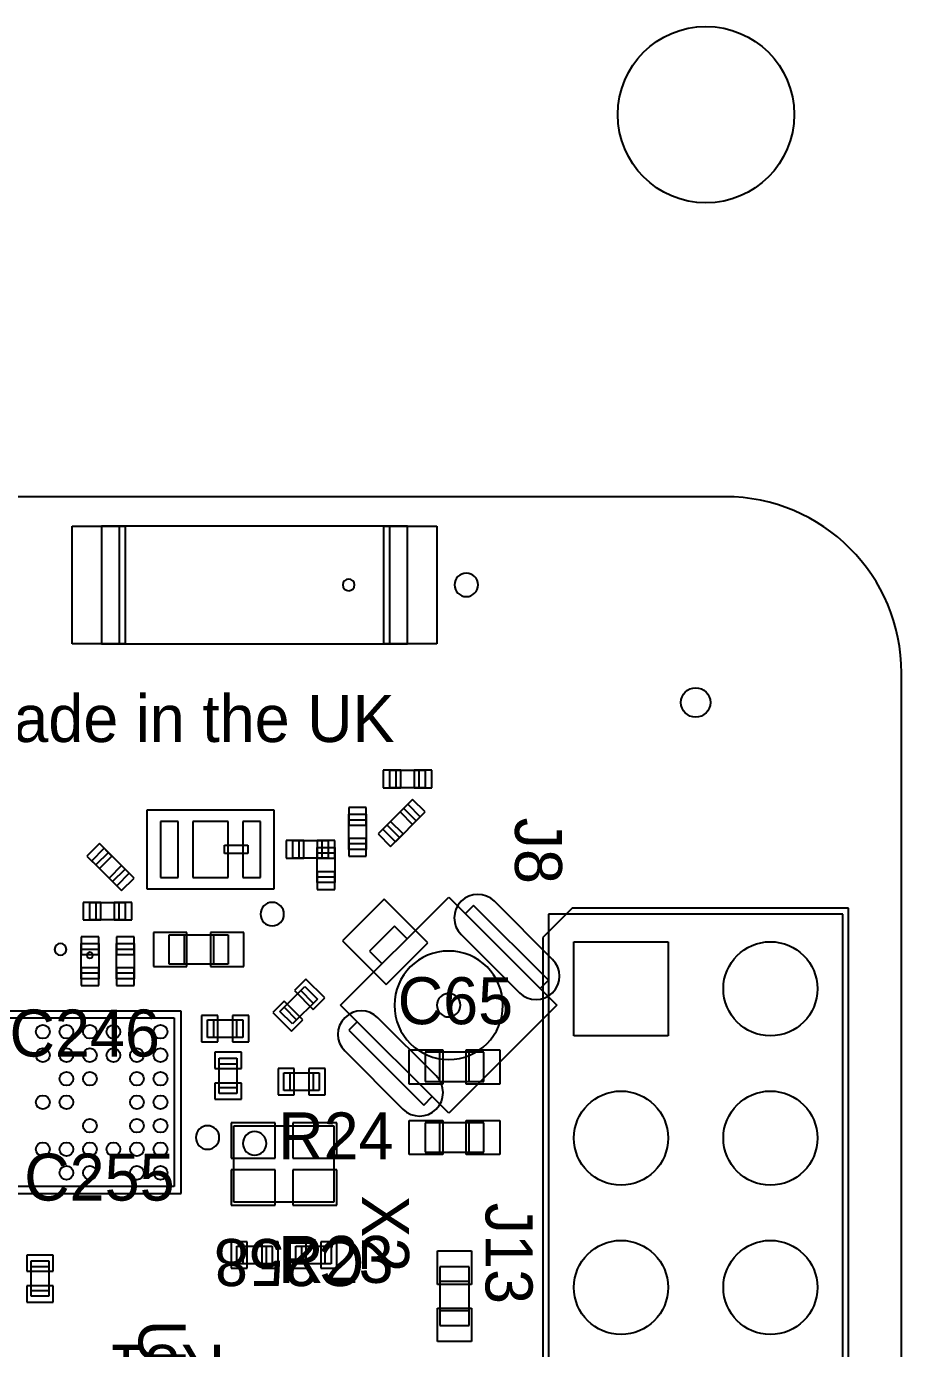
# Model space of a CAD drawing. Extents: x -395 to -66, y -1367 to -1153.
# Drawn here: x -113.05 to -98.18, y -1288.12 to -1265.63 of the extents above; entities that cross this region are included whole.
import ezdxf

# ---------------------------------------------------------------- set-up
doc = ezdxf.new("R2010")
doc.units = 0
for name, color, linetype in [('FAB_3$PI_PROJECTOR$PANEL-P', 216, 'CONTINUOUS'), ('FAB_3$PI_PROJECTOR$RPI$BOA', 254, 'CONTINUOUS'), ('FAB_3$PI_PROJECTOR$RPI$PA0', 111, 'CONTINUOUS'), ('FAB_3$PI_PROJECTOR$RPI$PAR', 12, 'CONTINUOUS'), ('FAB_3$PI_PROJECTOR$RPI$PI0', 1, 'CONTINUOUS'), ('FAB_3$PI_PROJECTOR$RPI$PIN', 5, 'CONTINUOUS'), ('FAB_3$PI_PROJECTOR$RPI$SI0', 85, 'CONTINUOUS'), ('FAB_3$PI_PROJECTOR$RPI$SIL', 85, 'CONTINUOUS')]:
    doc.layers.add(name, color=color, linetype=linetype)

msp = doc.modelspace()

# ---------------------------------------------------------------- linework, layer by layer
at = {"layer": 'FAB_3$PI_PROJECTOR$PANEL-P'}
msp.add_circle((-101.501, -1267.131), 1.5, dxfattribs=at)
at = {"layer": 'FAB_3$PI_PROJECTOR$RPI$BOA'}
for p, q in [((-101.176, -1273.63), (-151.176, -1273.63)), ((-98.176, -1355.63), (-98.176, -1276.63))]:
    msp.add_line(p, q, dxfattribs=at)
msp.add_arc((-101.176, -1276.63), 3, 360, 90, dxfattribs=at)
at = {"layer": 'FAB_3$PI_PROJECTOR$RPI$PA0'}
for p, q in [((-106.576, -1274.13), (-111.776, -1274.13)), ((-111.776, -1274.13), (-111.776, -1276.13)), ((-111.476, -1274.13), (-111.476, -1276.13)), ((-106.876, -1276.13), (-106.876, -1274.13)), ((-106.576, -1276.13), (-106.576, -1274.13)), ((-111.776, -1276.13), (-106.576, -1276.13)), ((-104.176, -1280.73), (-104.176, -1331.53)), ((-99.176, -1280.73), (-104.176, -1280.73)), ((-99.176, -1331.53), (-99.176, -1280.73)), ((-105.276, -1283.08), (-106.276, -1283.08)), ((-106.276, -1283.08), (-106.276, -1283.58)), ((-106.026, -1283.58), (-106.026, -1283.08)), ((-105.526, -1283.58), (-105.526, -1283.08)), ((-105.276, -1283.58), (-105.276, -1283.08)), ((-106.276, -1283.58), (-105.276, -1283.58)), ((-106.276, -1284.28), (-106.276, -1284.78)), ((-105.276, -1284.28), (-106.276, -1284.28)), ((-106.026, -1284.78), (-106.026, -1284.28)), ((-105.526, -1284.78), (-105.526, -1284.28)), ((-105.276, -1284.78), (-105.276, -1284.28)), ((-106.276, -1284.78), (-105.276, -1284.78)), ((-105.526, -1286.73), (-106.026, -1286.73)), ((-106.026, -1286.73), (-106.026, -1287.73)), ((-105.526, -1287.73), (-105.526, -1286.73)), ((-105.526, -1286.98), (-106.026, -1286.98)), ((-105.526, -1287.48), (-106.026, -1287.48)), ((-106.026, -1287.73), (-105.526, -1287.73))]:
    msp.add_line(p, q, dxfattribs=at)
for start, end in [(90, 270), (270, 90)]:
    msp.add_arc((-107.576, -1275.13), 0.1, start, end, dxfattribs=at)
at = {"layer": 'FAB_3$PI_PROJECTOR$RPI$PAR'}
for p, q in [((-106.876, -1278.58), (-106.876, -1278.28)), ((-106.876, -1278.28), (-106.276, -1278.28)), ((-106.776, -1278.28), (-106.776, -1278.58)), ((-106.376, -1278.58), (-106.376, -1278.28)), ((-106.276, -1278.28), (-106.276, -1278.58)), ((-106.276, -1278.58), (-106.876, -1278.58)), ((-106.994, -1279.286), (-106.57, -1278.861)), ((-106.57, -1278.861), (-106.358, -1279.074)), ((-111.001, -1280.305), (-111.001, -1278.955)), ((-111.001, -1278.955), (-108.851, -1278.955)), ((-108.851, -1278.955), (-108.851, -1280.305)), ((-107.576, -1279.63), (-107.576, -1279.03)), ((-107.576, -1279.03), (-107.276, -1279.03)), ((-107.276, -1279.13), (-107.576, -1279.13)), ((-107.276, -1279.03), (-107.276, -1279.63)), ((-106.358, -1279.074), (-106.782, -1279.498)), ((-106.429, -1279.144), (-106.641, -1278.932)), ((-106.782, -1279.498), (-106.994, -1279.286)), ((-106.924, -1279.215), (-106.711, -1279.427)), ((-109.689, -1279.7), (-109.689, -1279.56)), ((-109.689, -1279.56), (-109.289, -1279.56)), ((-109.289, -1279.56), (-109.289, -1279.7)), ((-108.526, -1279.78), (-108.526, -1279.48)), ((-108.526, -1279.48), (-107.926, -1279.48)), ((-108.426, -1279.48), (-108.426, -1279.78)), ((-108.111, -1280.195), (-108.111, -1279.595)), ((-108.111, -1279.595), (-107.811, -1279.595)), ((-108.026, -1279.78), (-108.026, -1279.48)), ((-107.926, -1279.48), (-107.926, -1279.78)), ((-107.811, -1279.595), (-107.811, -1280.195)), ((-107.576, -1279.53), (-107.276, -1279.53)), ((-111.944, -1279.824), (-111.732, -1279.611)), ((-111.661, -1279.682), (-111.874, -1279.894)), ((-111.732, -1279.611), (-111.308, -1280.036)), ((-109.289, -1279.7), (-109.689, -1279.7)), ((-107.926, -1279.78), (-108.526, -1279.78)), ((-107.811, -1279.695), (-108.111, -1279.695)), ((-107.276, -1279.63), (-107.576, -1279.63)), ((-111.52, -1280.248), (-111.944, -1279.824)), ((-111.591, -1280.177), (-111.379, -1279.965)), ((-111.308, -1280.036), (-111.52, -1280.248)), ((-108.111, -1280.095), (-107.811, -1280.095)), ((-107.811, -1280.195), (-108.111, -1280.195)), ((-108.851, -1280.305), (-111.001, -1280.305)), ((-107.715, -1282.28), (-105.876, -1280.441)), ((-105.876, -1280.441), (-104.038, -1282.28)), ((-111.976, -1280.83), (-111.976, -1280.53)), ((-111.976, -1280.53), (-111.376, -1280.53)), ((-111.876, -1280.53), (-111.876, -1280.83)), ((-111.476, -1280.83), (-111.476, -1280.53)), ((-111.376, -1280.53), (-111.376, -1280.83)), ((-105.452, -1280.583), (-105.593, -1280.724)), ((-104.179, -1281.855), (-105.452, -1280.583)), ((-111.376, -1280.83), (-111.976, -1280.83)), ((-106.795, -1280.936), (-107.22, -1281.36)), ((-106.583, -1281.148), (-106.795, -1280.936)), ((-110.626, -1281.58), (-110.626, -1281.08)), ((-110.626, -1281.08), (-109.626, -1281.08)), ((-110.376, -1281.08), (-110.376, -1281.58)), ((-109.876, -1281.08), (-109.876, -1281.58)), ((-109.626, -1281.08), (-109.626, -1281.58)), ((-112.126, -1281.83), (-112.126, -1281.23)), ((-112.126, -1281.23), (-111.826, -1281.23)), ((-111.826, -1281.33), (-112.126, -1281.33)), ((-111.826, -1281.23), (-111.826, -1281.83)), ((-111.526, -1281.83), (-111.526, -1281.23)), ((-111.526, -1281.23), (-111.226, -1281.23)), ((-111.226, -1281.33), (-111.526, -1281.33)), ((-111.226, -1281.23), (-111.226, -1281.83)), ((-107.22, -1281.36), (-107.007, -1281.573)), ((-109.626, -1281.58), (-110.626, -1281.58)), ((-112.126, -1281.73), (-111.826, -1281.73)), ((-111.826, -1281.83), (-112.126, -1281.83)), ((-111.526, -1281.73), (-111.226, -1281.73)), ((-111.226, -1281.83), (-111.526, -1281.83)), ((-108.744, -1282.386), (-108.32, -1281.961)), ((-108.179, -1282.244), (-108.391, -1282.032)), ((-108.32, -1281.961), (-108.108, -1282.174)), ((-104.32, -1281.997), (-104.179, -1281.855)), ((-108.108, -1282.174), (-108.532, -1282.598)), ((-105.876, -1284.118), (-107.715, -1282.28)), ((-104.038, -1282.28), (-105.876, -1284.118)), ((-115.284, -1282.495), (-110.541, -1282.495)), ((-110.541, -1282.495), (-110.541, -1285.365)), ((-108.532, -1282.598), (-108.744, -1282.386)), ((-108.674, -1282.315), (-108.461, -1282.527)), ((-109.976, -1282.53), (-109.376, -1282.53)), ((-109.976, -1282.83), (-109.976, -1282.53)), ((-109.876, -1282.53), (-109.876, -1282.83)), ((-109.476, -1282.83), (-109.476, -1282.53)), ((-109.376, -1282.53), (-109.376, -1282.83)), ((-107.432, -1282.562), (-107.573, -1282.704)), ((-107.573, -1282.704), (-106.3, -1283.977)), ((-109.376, -1282.83), (-109.976, -1282.83)), ((-109.776, -1283.78), (-109.776, -1283.18)), ((-109.776, -1283.18), (-109.476, -1283.18)), ((-109.476, -1283.18), (-109.476, -1283.78)), ((-109.476, -1283.28), (-109.776, -1283.28)), ((-108.676, -1283.73), (-108.676, -1283.43)), ((-108.676, -1283.43), (-108.076, -1283.43)), ((-108.576, -1283.43), (-108.576, -1283.73)), ((-108.176, -1283.73), (-108.176, -1283.43)), ((-108.076, -1283.43), (-108.076, -1283.73)), ((-109.776, -1283.68), (-109.476, -1283.68)), ((-109.476, -1283.78), (-109.776, -1283.78)), ((-108.076, -1283.73), (-108.676, -1283.73)), ((-106.3, -1283.977), (-106.159, -1283.835)), ((-109.526, -1285.63), (-109.526, -1284.33)), ((-109.526, -1284.33), (-107.826, -1284.33)), ((-107.826, -1284.33), (-107.826, -1285.63)), ((-110.541, -1285.365), (-115.411, -1285.365)), ((-107.826, -1285.63), (-109.526, -1285.63)), ((-109.476, -1286.68), (-109.476, -1286.38)), ((-109.476, -1286.38), (-108.876, -1286.38)), ((-109.376, -1286.38), (-109.376, -1286.68)), ((-108.976, -1286.68), (-108.976, -1286.38)), ((-108.876, -1286.38), (-108.876, -1286.68)), ((-108.476, -1286.38), (-107.876, -1286.38)), ((-108.476, -1286.68), (-108.476, -1286.38)), ((-108.376, -1286.38), (-108.376, -1286.68)), ((-107.976, -1286.68), (-107.976, -1286.38)), ((-107.876, -1286.38), (-107.876, -1286.68)), ((-112.976, -1287.23), (-112.976, -1286.63)), ((-112.976, -1286.63), (-112.676, -1286.63)), ((-112.676, -1286.73), (-112.976, -1286.73)), ((-112.676, -1286.63), (-112.676, -1287.23)), ((-108.876, -1286.68), (-109.476, -1286.68)), ((-107.876, -1286.68), (-108.476, -1286.68)), ((-112.976, -1287.13), (-112.676, -1287.13)), ((-112.676, -1287.23), (-112.976, -1287.23))]:
    msp.add_line(p, q, dxfattribs=at)
for centre, radius, start, end in [((-111.976, -1281.43), 0.05, 90, 270), ((-111.976, -1281.43), 0.05, 270, 90), ((-105.876, -1282.28), 0.922, 90, 270), ((-105.876, -1282.28), 0.922, 270, 90), ((-105.876, -1282.28), 0.2, 90, 270), ((-105.876, -1282.28), 0.2, 270, 90), ((-109.176, -1284.63), 0.2, 90, 270), ((-109.176, -1284.63), 0.2, 270, 90)]:
    msp.add_arc(centre, radius, start, end, dxfattribs=at)
at = {"layer": 'FAB_3$PI_PROJECTOR$RPI$PI0'}
for p, q in [((-112.276, -1276.13), (-112.276, -1274.13)), ((-112.276, -1274.13), (-111.376, -1274.13)), ((-111.376, -1274.13), (-111.376, -1276.13)), ((-106.976, -1276.13), (-106.976, -1274.13)), ((-106.976, -1274.13), (-106.076, -1274.13)), ((-106.076, -1274.13), (-106.076, -1276.13)), ((-111.376, -1276.13), (-112.276, -1276.13)), ((-106.076, -1276.13), (-106.976, -1276.13)), ((-103.746, -1281.2), (-102.146, -1281.2)), ((-103.746, -1282.8), (-103.746, -1281.2)), ((-102.146, -1281.2), (-102.146, -1282.8)), ((-102.146, -1282.8), (-103.746, -1282.8)), ((-106.546, -1283.62), (-106.546, -1283.04)), ((-106.546, -1283.04), (-105.976, -1283.04)), ((-105.976, -1283.04), (-105.976, -1283.62)), ((-105.576, -1283.62), (-105.576, -1283.04)), ((-105.576, -1283.04), (-105.006, -1283.04)), ((-105.006, -1283.04), (-105.006, -1283.62)), ((-105.976, -1283.62), (-106.546, -1283.62)), ((-105.006, -1283.62), (-105.576, -1283.62)), ((-106.546, -1284.82), (-106.546, -1284.24)), ((-106.546, -1284.24), (-105.976, -1284.24)), ((-105.976, -1284.24), (-105.976, -1284.82)), ((-105.576, -1284.82), (-105.576, -1284.24)), ((-105.576, -1284.24), (-105.006, -1284.24)), ((-105.006, -1284.24), (-105.006, -1284.82)), ((-105.976, -1284.82), (-106.546, -1284.82)), ((-105.006, -1284.82), (-105.576, -1284.82)), ((-106.066, -1287.03), (-106.066, -1286.46)), ((-106.066, -1286.46), (-105.486, -1286.46)), ((-105.486, -1286.46), (-105.486, -1287.03)), ((-105.486, -1287.03), (-106.066, -1287.03)), ((-106.066, -1288), (-106.066, -1287.43)), ((-106.066, -1287.43), (-105.486, -1287.43)), ((-105.486, -1287.43), (-105.486, -1288)), ((-105.486, -1288), (-106.066, -1288))]:
    msp.add_line(p, q, dxfattribs=at)
for centre, radius in [((-101.676, -1277.13), 0.25), ((-100.406, -1282), 0.8), ((-102.946, -1284.54), 0.8), ((-100.406, -1284.54), 0.8), ((-102.946, -1287.08), 0.8), ((-100.406, -1287.08), 0.8)]:
    msp.add_circle(centre, radius, dxfattribs=at)
at = {"layer": 'FAB_3$PI_PROJECTOR$RPI$PIN'}
for p, q in [((-106.991, -1278.28), (-106.991, -1278.58)), ((-106.691, -1278.28), (-106.991, -1278.28)), ((-106.691, -1278.58), (-106.691, -1278.28)), ((-106.161, -1278.28), (-106.461, -1278.28)), ((-106.461, -1278.28), (-106.461, -1278.58)), ((-106.161, -1278.58), (-106.161, -1278.28)), ((-106.991, -1278.58), (-106.691, -1278.58)), ((-106.461, -1278.58), (-106.161, -1278.58)), ((-107.276, -1278.915), (-107.576, -1278.915)), ((-107.576, -1278.915), (-107.576, -1279.215)), ((-107.276, -1279.215), (-107.276, -1278.915)), ((-106.489, -1278.78), (-106.701, -1278.992)), ((-106.276, -1278.992), (-106.489, -1278.78)), ((-106.701, -1278.992), (-106.489, -1279.204)), ((-106.489, -1279.204), (-106.276, -1278.992)), ((-110.476, -1279.155), (-110.776, -1279.155)), ((-110.776, -1279.155), (-110.776, -1280.105)), ((-110.476, -1280.105), (-110.476, -1279.155)), ((-109.626, -1279.155), (-110.226, -1279.155)), ((-110.226, -1279.155), (-110.226, -1280.105)), ((-109.626, -1280.105), (-109.626, -1279.155)), ((-109.076, -1279.155), (-109.376, -1279.155)), ((-109.376, -1279.155), (-109.376, -1280.105)), ((-109.076, -1280.105), (-109.076, -1279.155)), ((-107.576, -1279.215), (-107.276, -1279.215)), ((-106.863, -1279.155), (-107.076, -1279.367)), ((-107.076, -1279.367), (-106.863, -1279.579)), ((-106.651, -1279.367), (-106.863, -1279.155)), ((-106.863, -1279.579), (-106.651, -1279.367)), ((-111.813, -1279.53), (-112.026, -1279.742)), ((-111.601, -1279.742), (-111.813, -1279.53)), ((-108.641, -1279.48), (-108.641, -1279.78)), ((-108.341, -1279.48), (-108.641, -1279.48)), ((-108.341, -1279.78), (-108.341, -1279.48)), ((-107.811, -1279.48), (-108.111, -1279.48)), ((-108.111, -1279.48), (-108.111, -1279.78)), ((-107.811, -1279.48), (-108.111, -1279.48)), ((-108.111, -1279.48), (-108.111, -1279.78)), ((-107.811, -1279.78), (-107.811, -1279.48)), ((-107.811, -1279.78), (-107.811, -1279.48)), ((-107.276, -1279.445), (-107.576, -1279.445)), ((-107.576, -1279.445), (-107.576, -1279.745)), ((-107.276, -1279.745), (-107.276, -1279.445)), ((-112.026, -1279.742), (-111.813, -1279.954)), ((-111.813, -1279.954), (-111.601, -1279.742)), ((-108.641, -1279.78), (-108.341, -1279.78)), ((-108.111, -1279.78), (-107.811, -1279.78)), ((-108.111, -1279.78), (-107.811, -1279.78)), ((-107.576, -1279.745), (-107.276, -1279.745)), ((-111.439, -1279.905), (-111.651, -1280.117)), ((-111.226, -1280.117), (-111.439, -1279.905)), ((-107.811, -1280.01), (-108.111, -1280.01)), ((-108.111, -1280.01), (-108.111, -1280.31)), ((-107.811, -1280.31), (-107.811, -1280.01)), ((-111.651, -1280.117), (-111.439, -1280.329)), ((-111.439, -1280.329), (-111.226, -1280.117)), ((-110.776, -1280.105), (-110.476, -1280.105)), ((-110.226, -1280.105), (-109.626, -1280.105)), ((-109.376, -1280.105), (-109.076, -1280.105)), ((-108.111, -1280.31), (-107.811, -1280.31)), ((-106.972, -1280.477), (-107.679, -1281.184)), ((-106.23, -1281.219), (-106.972, -1280.477)), ((-112.091, -1280.53), (-112.091, -1280.83)), ((-111.791, -1280.53), (-112.091, -1280.53)), ((-111.791, -1280.83), (-111.791, -1280.53)), ((-111.261, -1280.53), (-111.561, -1280.53)), ((-111.561, -1280.53), (-111.561, -1280.83)), ((-111.261, -1280.83), (-111.261, -1280.53)), ((-104.108, -1281.502), (-105.098, -1280.512)), ((-112.091, -1280.83), (-111.791, -1280.83)), ((-111.561, -1280.83), (-111.261, -1280.83)), ((-111.826, -1281.115), (-112.126, -1281.115)), ((-112.126, -1281.115), (-112.126, -1281.415)), ((-111.826, -1281.415), (-111.826, -1281.115)), ((-111.226, -1281.115), (-111.526, -1281.115)), ((-111.526, -1281.115), (-111.526, -1281.415)), ((-111.226, -1281.415), (-111.226, -1281.115)), ((-110.326, -1281.04), (-110.896, -1281.04)), ((-110.896, -1281.04), (-110.896, -1281.62)), ((-110.326, -1281.62), (-110.326, -1281.04)), ((-109.356, -1281.04), (-109.926, -1281.04)), ((-109.926, -1281.04), (-109.926, -1281.62)), ((-109.356, -1281.62), (-109.356, -1281.04)), ((-105.664, -1281.078), (-104.674, -1282.068)), ((-107.679, -1281.184), (-106.937, -1281.926)), ((-106.937, -1281.926), (-106.23, -1281.219)), ((-103.746, -1281.2), (-102.146, -1281.2)), ((-103.746, -1282.8), (-103.746, -1281.2)), ((-102.146, -1281.2), (-102.146, -1282.8)), ((-112.126, -1281.415), (-111.826, -1281.415)), ((-111.526, -1281.415), (-111.226, -1281.415)), ((-110.896, -1281.62), (-110.326, -1281.62)), ((-109.926, -1281.62), (-109.356, -1281.62)), ((-111.826, -1281.645), (-112.126, -1281.645)), ((-112.126, -1281.645), (-112.126, -1281.945)), ((-111.826, -1281.945), (-111.826, -1281.645)), ((-111.226, -1281.645), (-111.526, -1281.645)), ((-111.526, -1281.645), (-111.526, -1281.945)), ((-111.226, -1281.945), (-111.226, -1281.645)), ((-108.302, -1281.838), (-108.497, -1282.032)), ((-107.984, -1282.156), (-108.302, -1281.838)), ((-112.126, -1281.945), (-111.826, -1281.945)), ((-111.526, -1281.945), (-111.226, -1281.945)), ((-108.497, -1282.032), (-108.179, -1282.35)), ((-108.673, -1282.209), (-108.868, -1282.403)), ((-108.355, -1282.527), (-108.673, -1282.209)), ((-108.179, -1282.35), (-107.984, -1282.156)), ((-110.076, -1282.455), (-110.076, -1282.905)), ((-109.801, -1282.455), (-110.076, -1282.455)), ((-109.801, -1282.905), (-109.801, -1282.455)), ((-109.276, -1282.455), (-109.551, -1282.455)), ((-109.551, -1282.455), (-109.551, -1282.905)), ((-109.276, -1282.905), (-109.276, -1282.455)), ((-108.868, -1282.403), (-108.55, -1282.722)), ((-106.088, -1283.482), (-107.078, -1282.492)), ((-108.55, -1282.722), (-108.355, -1282.527)), ((-110.076, -1282.905), (-109.801, -1282.905)), ((-109.551, -1282.905), (-109.276, -1282.905)), ((-102.146, -1282.8), (-103.746, -1282.8)), ((-109.401, -1283.08), (-109.851, -1283.08)), ((-109.851, -1283.08), (-109.851, -1283.355)), ((-109.401, -1283.355), (-109.401, -1283.08)), ((-107.644, -1283.057), (-106.654, -1284.047)), ((-109.851, -1283.355), (-109.401, -1283.355)), ((-108.776, -1283.355), (-108.776, -1283.805)), ((-108.501, -1283.355), (-108.776, -1283.355)), ((-108.501, -1283.805), (-108.501, -1283.355)), ((-107.976, -1283.355), (-108.251, -1283.355)), ((-108.251, -1283.355), (-108.251, -1283.805)), ((-107.976, -1283.805), (-107.976, -1283.355)), ((-109.401, -1283.605), (-109.851, -1283.605)), ((-109.851, -1283.605), (-109.851, -1283.88)), ((-109.401, -1283.88), (-109.401, -1283.605)), ((-108.776, -1283.805), (-108.501, -1283.805)), ((-108.251, -1283.805), (-107.976, -1283.805)), ((-109.851, -1283.88), (-109.401, -1283.88)), ((-108.826, -1284.28), (-109.576, -1284.28)), ((-109.576, -1284.28), (-109.576, -1284.88)), ((-108.826, -1284.88), (-108.826, -1284.28)), ((-107.776, -1284.28), (-108.526, -1284.28)), ((-108.526, -1284.28), (-108.526, -1284.88)), ((-107.776, -1284.88), (-107.776, -1284.28)), ((-109.576, -1284.88), (-108.826, -1284.88)), ((-108.526, -1284.88), (-107.776, -1284.88)), ((-108.826, -1285.08), (-109.576, -1285.08)), ((-109.576, -1285.08), (-109.576, -1285.68)), ((-108.826, -1285.68), (-108.826, -1285.08)), ((-107.776, -1285.08), (-108.526, -1285.08)), ((-108.526, -1285.08), (-108.526, -1285.68)), ((-107.776, -1285.68), (-107.776, -1285.08)), ((-109.576, -1285.68), (-108.826, -1285.68)), ((-108.526, -1285.68), (-107.776, -1285.68)), ((-109.576, -1286.305), (-109.576, -1286.755)), ((-109.301, -1286.305), (-109.576, -1286.305)), ((-109.301, -1286.755), (-109.301, -1286.305)), ((-108.776, -1286.305), (-109.051, -1286.305)), ((-109.051, -1286.305), (-109.051, -1286.755)), ((-108.776, -1286.755), (-108.776, -1286.305)), ((-108.576, -1286.305), (-108.576, -1286.755)), ((-108.301, -1286.305), (-108.576, -1286.305)), ((-108.301, -1286.755), (-108.301, -1286.305)), ((-107.776, -1286.305), (-108.051, -1286.305)), ((-108.051, -1286.305), (-108.051, -1286.755)), ((-107.776, -1286.755), (-107.776, -1286.305)), ((-112.601, -1286.53), (-113.051, -1286.53)), ((-113.051, -1286.53), (-113.051, -1286.805)), ((-112.601, -1286.805), (-112.601, -1286.53)), ((-109.576, -1286.755), (-109.301, -1286.755)), ((-109.051, -1286.755), (-108.776, -1286.755)), ((-108.576, -1286.755), (-108.301, -1286.755)), ((-108.051, -1286.755), (-107.776, -1286.755)), ((-113.051, -1286.805), (-112.601, -1286.805)), ((-112.601, -1287.055), (-113.051, -1287.055)), ((-113.051, -1287.055), (-113.051, -1287.33)), ((-112.601, -1287.33), (-112.601, -1287.055)), ((-113.051, -1287.33), (-112.601, -1287.33))]:
    msp.add_line(p, q, dxfattribs=at)
for centre, radius in [((-101.676, -1277.13), 0.25), ((-100.406, -1282), 0.8), ((-112.776, -1282.73), 0.117), ((-112.376, -1282.73), 0.117), ((-111.976, -1282.73), 0.117), ((-111.576, -1282.73), 0.117), ((-110.776, -1282.73), 0.117), ((-112.776, -1283.13), 0.117), ((-112.376, -1283.13), 0.117), ((-111.976, -1283.13), 0.117), ((-111.576, -1283.13), 0.117), ((-111.176, -1283.13), 0.117), ((-110.776, -1283.13), 0.117), ((-112.376, -1283.53), 0.117), ((-111.976, -1283.53), 0.117), ((-111.176, -1283.53), 0.117), ((-110.776, -1283.53), 0.117), ((-112.776, -1283.93), 0.117), ((-112.376, -1283.93), 0.117), ((-111.176, -1283.93), 0.117), ((-110.776, -1283.93), 0.117), ((-102.946, -1284.54), 0.8), ((-100.406, -1284.54), 0.8), ((-111.976, -1284.33), 0.117), ((-111.176, -1284.33), 0.117), ((-110.776, -1284.33), 0.117), ((-112.776, -1284.73), 0.117), ((-112.376, -1284.73), 0.117), ((-111.976, -1284.73), 0.117), ((-111.576, -1284.73), 0.117), ((-111.176, -1284.73), 0.117), ((-110.776, -1284.73), 0.117), ((-112.376, -1285.13), 0.117), ((-111.976, -1285.13), 0.117), ((-111.176, -1285.13), 0.117), ((-110.776, -1285.13), 0.117), ((-102.946, -1287.08), 0.8), ((-100.406, -1287.08), 0.8)]:
    msp.add_circle(centre, radius, dxfattribs=at)
for centre, start, end in [((-105.381, -1280.795), 45, 225), ((-104.391, -1281.785), 225, 45), ((-107.361, -1282.775), 45, 225), ((-106.371, -1283.765), 225, 45)]:
    msp.add_arc(centre, 0.4, start, end, dxfattribs=at)
at = {"layer": 'FAB_3$PI_PROJECTOR$RPI$SI0'}
for p, q in [((-103.776, -1280.63), (-104.276, -1281.13)), ((-99.076, -1280.63), (-103.776, -1280.63)), ((-99.076, -1331.63), (-99.076, -1280.63)), ((-104.276, -1281.13), (-104.276, -1331.63))]:
    msp.add_line(p, q, dxfattribs=at)
for start, end in [(90, 270), (270, 90)]:
    msp.add_arc((-105.576, -1275.13), 0.2, start, end, dxfattribs=at)
at = {"layer": 'FAB_3$PI_PROJECTOR$RPI$SIL'}
for p, q in [((-110.426, -1282.38), (-115.276, -1282.38)), ((-110.426, -1285.48), (-110.426, -1282.38)), ((-115.526, -1285.48), (-110.426, -1285.48))]:
    msp.add_line(p, q, dxfattribs=at)
for centre, radius, start, end in [((-108.876, -1280.73), 0.2, 90, 270), ((-108.876, -1280.73), 0.2, 270, 90), ((-112.476, -1281.33), 0.1, 90, 270), ((-112.476, -1281.33), 0.1, 270, 90), ((-109.976, -1284.53), 0.2, 90, 270), ((-109.976, -1284.53), 0.2, 270, 90)]:
    msp.add_arc(centre, radius, start, end, dxfattribs=at)

# ---------------------------------------------------------------- texts
at = {"layer": 'FAB_3$PI_PROJECTOR$RPI$SI0', "linetype": 'CONTINUOUS'}
for s, p in [('Made in the UK', (-114.169, -1277.803, -20)), ('C65', (-106.743, -1282.603)), ('C246', (-113.343, -1283.153)), ('R24', (-108.775, -1284.903)), ('C255', (-113.093, -1285.603)), ('R23', (-108.775, -1287.003))]:
    msp.add_text(s, height=0.8, dxfattribs=at).set_placement(p)
msp.add_text('J8', height=0.8, rotation=270, dxfattribs=at).set_placement((-104.749, -1279.088))
at = {"layer": 'FAB_3$PI_PROJECTOR$RPI$SIL', "linetype": 'CONTINUOUS'}
for s, rotation, p in [('X2', 270, (-107.349, -1285.514)), ('J13', 270, (-105.249, -1285.638)), ('C258', 180, (-107.309, -1286.256)), ('U19', 270, (-111.149, -1287.63)), ('R81', 180, (-109.677, -1288.056))]:
    msp.add_text(s, height=0.8, rotation=rotation, dxfattribs=at).set_placement(p)

doc.saveas('drawing.dxf')
